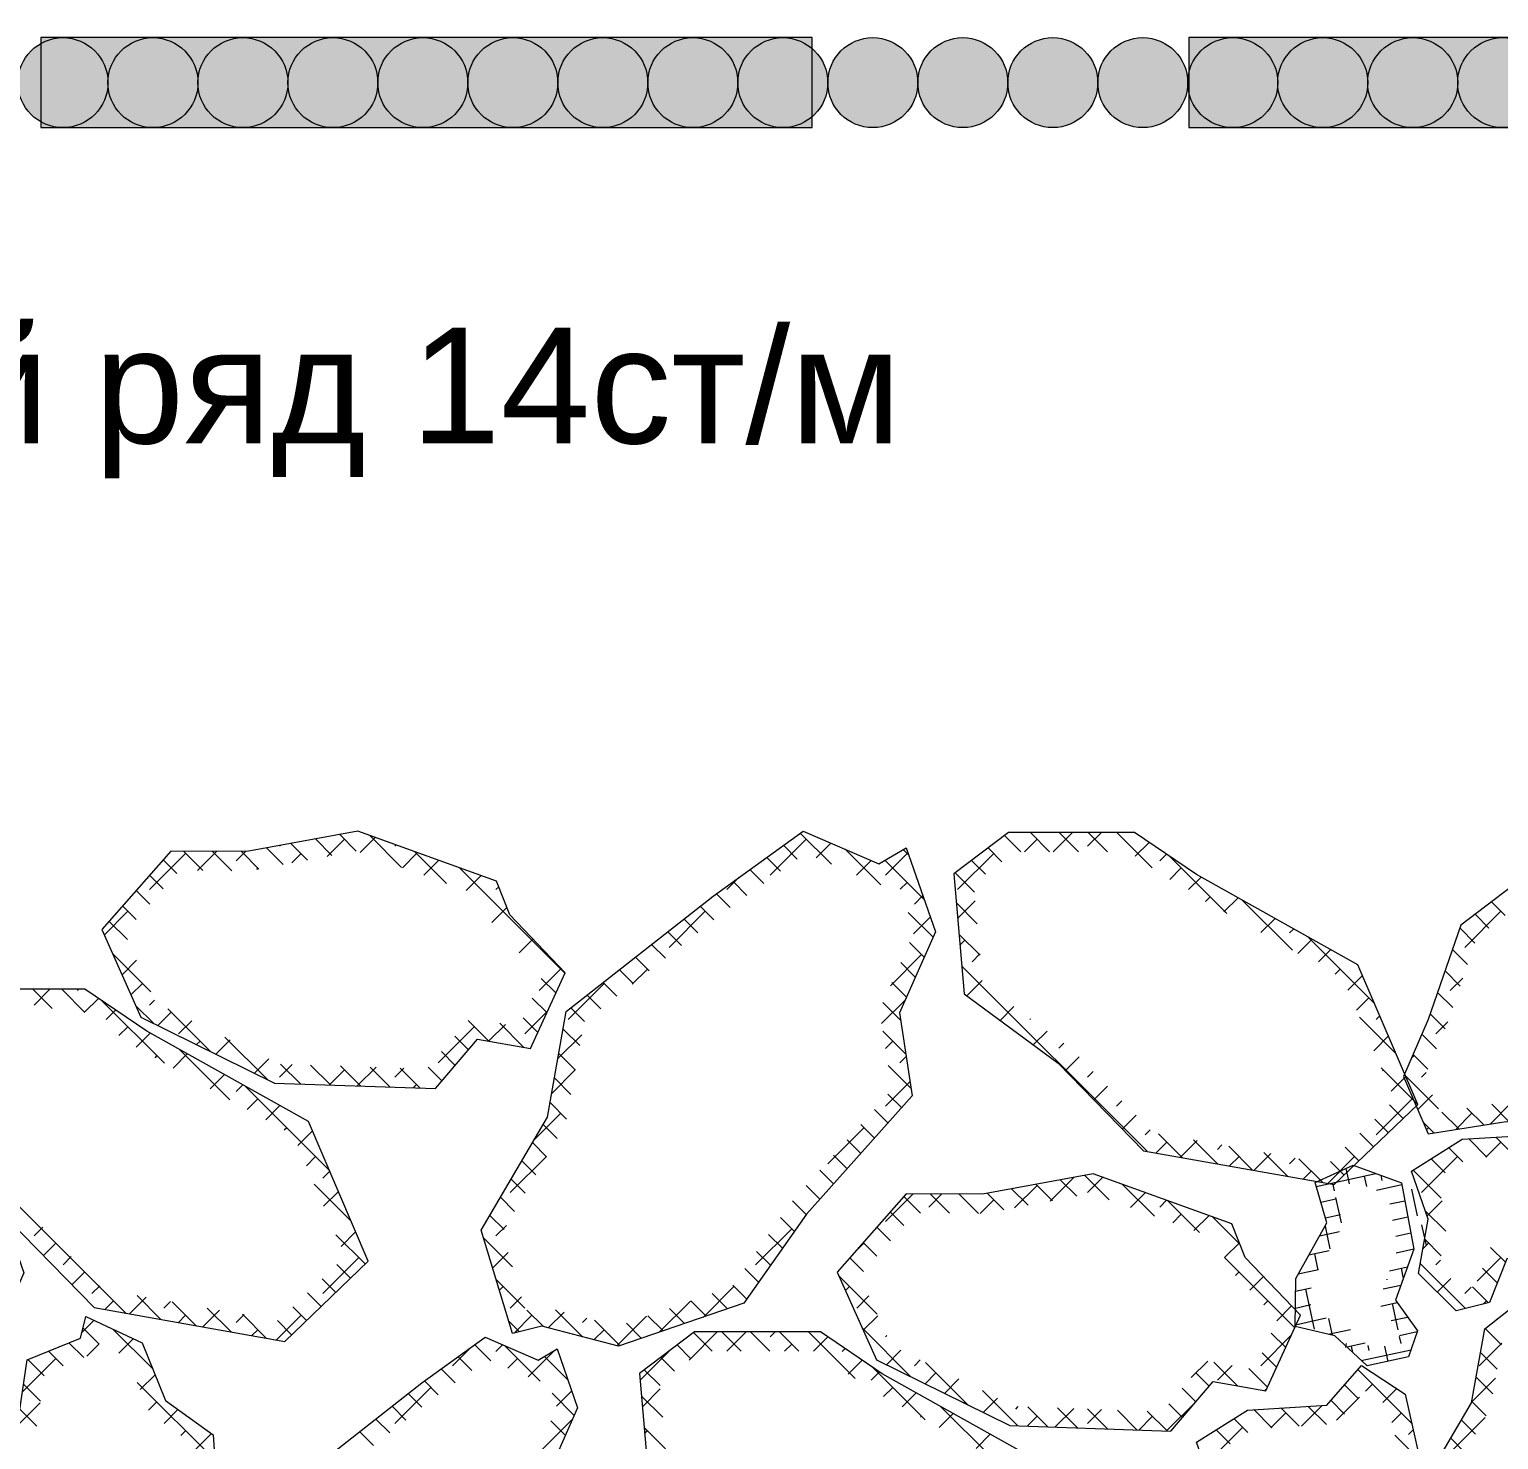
# Model space of a CAD drawing. Header units: inches. Extents: x 523 to 1492, y 69 to 539.
# Drawn here: x 1295.26 to 1318.12, y 372.93 to 394.87 of the extents above; entities that cross this region are included whole.
import ezdxf
from ezdxf import colors
from ezdxf.entities.mleader import LeaderData, LeaderLine
from ezdxf.math import Vec2, Vec3

# ---------------------------------------------------------------- set-up
doc = ezdxf.new("R2010")
doc.units = ezdxf.units.IN
doc.header["$MEASUREMENT"] = 0
doc.styles.get("Standard").update_dxf_attribs({"font": 'arial.ttf'})
doc.dimstyles.new('ISO-25', dxfattribs={"dimtxt": 2.5, "dimasz": 2.5, "dimexe": 1.25, "dimexo": 0, "dimtad": 1, "dimdec": 0, "dimtxsty": 'Standard', "dimcen": 2.5, "dimadec": 0, "dimazin": 0, "dimtfac": 1, "dimtdec": 0, "dimtmove": 0, "dimatfit": 3, "dimfxl": 0, "dimarcsym": 0})

# ---------------------------------------------------------------- blocks, each defined once
blk = doc.blocks.new('S - 140')
at = {"linetype": 'ByBlock', "lineweight": 15}
h = blk.add_hatch(color=7, dxfattribs=at)
edge = h.paths.add_edge_path()
edge.add_arc((1417, -1396.7), 70, 0, 360)
at = {"color": 7, "linetype": 'ByBlock', "lineweight": 15}
blk.add_circle((1417, -1396.7), 70, dxfattribs=at)
blk = doc.blocks.new('Полное обрушение')
at = {"color": 7, "linetype": 'ByBlock', "lineweight": 15}
for p, q in [((1973.659, -1389.971), (1973.098, -1389.41)), ((1976.027, -1389.849), (1976.383, -1389.492)), ((1983.211, -1390.671), (1984.418, -1389.464)), ((1995.708, -1390.297), (1996.489, -1389.517)), ((1973.247, -1389.934), (1973.465, -1389.717)), ((1977.435, -1390.126), (1976.891, -1389.582)), ((1976.897, -1389.801), (1977.117, -1389.582)), ((1984.366, -1389.873), (1984.107, -1389.614)), ((1986.673, -1389.904), (1986.886, -1389.69)), ((1989.986, -1390.105), (1989.463, -1389.582)), ((1991.099, -1389.967), (1991.429, -1389.638)), ((1996.481, -1389.865), (1996.261, -1389.644)), ((1973.523, -1390.108), (1973.74, -1389.89)), ((1973.833, -1390.247), (1974.116, -1389.963)), ((1974.333, -1390.195), (1974.1, -1389.962)), ((1974.256, -1390.273), (1974.539, -1389.989)), ((1974.899, -1390.312), (1974.578, -1389.992)), ((1974.679, -1390.298), (1974.962, -1390.015)), ((1976.315, -1389.933), (1976.241, -1389.859)), ((1977.063, -1390.084), (1977.282, -1389.865)), ((1981.701, -1390.351), (1981.344, -1389.994)), ((1981.383, -1390.254), (1981.647, -1389.99)), ((1983.963, -1389.919), (1983.89, -1389.846)), ((1986.924, -1390.101), (1987.138, -1389.888)), ((1989.645, -1390.075), (1989.872, -1389.847)), ((1991.147, -1389.919), (1991.107, -1389.879)), ((1995.905, -1390.187), (1995.685, -1389.967)), ((1996.361, -1390.543), (1996.91, -1389.994)), ((1997.209, -1390.144), (1997.054, -1389.989)), ((1997.064, -1390.289), (1997.375, -1389.978)), ((1997.779, -1390.264), (1997.488, -1389.974)), ((1997.529, -1390.273), (1997.84, -1389.962)), ((1997.994, -1390.257), (1998.304, -1389.946)), ((1998.459, -1390.241), (1998.769, -1389.93)), ((1999.005, -1390.144), (1998.791, -1389.93)), ((1998.923, -1390.225), (1999.234, -1389.915)), ((1999.679, -1390.368), (1999.225, -1389.915)), ((1975.034, -1390.392), (1975.247, -1390.179)), ((1975.477, -1390.441), (1975.119, -1390.083)), ((1975.454, -1390.87), (1976.293, -1390.031)), ((1976.129, -1390.195), (1975.982, -1390.048)), ((1977.224, -1390.372), (1977.448, -1390.148)), ((1983.514, -1390.368), (1983.384, -1390.238)), ((1983.843, -1390.248), (1983.628, -1390.033)), ((1987.175, -1390.299), (1987.389, -1390.085)), ((1987.78, -1390.593), (1987.218, -1390.031)), ((1989.665, -1390.503), (1990.01, -1390.158)), ((1991.057, -1390.459), (1991.386, -1390.129)), ((1994.648, -1390.909), (1995.469, -1390.087)), ((1995.413, -1390.144), (1995.397, -1390.128)), ((1996.595, -1390.427), (1996.371, -1390.203)), ((1996.91, -1390.294), (1996.872, -1390.256)), ((1998.213, -1390.249), (1997.995, -1390.031)), ((1999.26, -1390.338), (1999.473, -1390.125)), ((1975.244, -1390.631), (1975.457, -1390.419)), ((1976.06, -1390.575), (1975.843, -1390.358)), ((1977.594, -1390.734), (1977.223, -1390.363)), ((1981.442, -1390.645), (1981.705, -1390.381)), ((1987.427, -1390.497), (1987.64, -1390.283)), ((1987.68, -1390.693), (1987.894, -1390.478)), ((1989.971, -1390.538), (1989.735, -1390.303)), ((1991.348, -1390.569), (1991.071, -1390.292)), ((1994.964, -1390.593), (1994.821, -1390.45)), ((1995.329, -1390.509), (1995.109, -1390.289)), ((1995.473, -1390.982), (1996.134, -1390.32)), ((1996.086, -1390.368), (1996.07, -1390.352)), ((1999.466, -1390.58), (1999.679, -1390.367)), ((1975.68, -1390.644), (1975.571, -1390.535)), ((1977.292, -1390.753), (1977.551, -1390.494)), ((1981.943, -1391.042), (1981.423, -1390.522)), ((1983.487, -1390.79), (1983.256, -1390.559)), ((1987.94, -1390.881), (1988.155, -1390.666)), ((1988.928, -1391.24), (1989.48, -1390.688)), ((1989.544, -1391.074), (1989.913, -1390.704)), ((1991.498, -1391.168), (1991.035, -1390.705)), ((1991.099, -1390.866), (1991.344, -1390.621)), ((1994.757, -1390.835), (1994.627, -1390.705)), ((1995.637, -1390.817), (1995.469, -1390.649)), ((1995.994, -1390.724), (1995.77, -1390.5)), ((1999.673, -1390.823), (1999.885, -1390.61)), ((1999.958, -1390.987), (2000.329, -1390.616)), ((2000.246, -1390.935), (2000.015, -1390.705)), ((2000.505, -1390.889), (2000.797, -1390.597)), ((2000.789, -1390.581), (2000.749, -1390.541)), ((1977.692, -1391.281), (1977.34, -1390.929)), ((1977.361, -1391.134), (1977.619, -1390.875)), ((1981.509, -1391.026), (1981.764, -1390.771)), ((1981.828, -1391.156), (1982.058, -1390.926)), ((1982.831, -1391.5), (1983.45, -1390.881)), ((1988.399, -1391.212), (1988.116, -1390.929)), ((1988.201, -1391.069), (1988.416, -1390.854)), ((1989.127, -1391.042), (1988.977, -1390.892)), ((1989.7, -1391.166), (1989.29, -1390.756)), ((1991.354, -1391.059), (1991.568, -1390.845)), ((1993.651, -1391.456), (1994.379, -1390.729)), ((1994.489, -1391.016), (1994.273, -1390.8)), ((1994.491, -1391.514), (1995.247, -1390.759)), ((1995.393, -1391.021), (1995.301, -1390.929)), ((1999.865, -1391.003), (1999.606, -1390.745)), ((2001.17, -1391.41), (2000.689, -1390.929)), ((2000.712, -1391.131), (2000.938, -1390.905)), ((1975.348, -1391.237), (1975.37, -1391.138)), ((1975.505, -1391.011), (1976.281, -1391.18)), ((1975.606, -1391.245), (1975.623, -1391.167)), ((1975.869, -1391.232), (1975.92, -1390.997)), ((1982.147, -1391.287), (1982.377, -1391.056)), ((1982.614, -1391.264), (1982.427, -1391.077)), ((1983.149, -1391.35), (1982.924, -1391.125)), ((1988.462, -1391.257), (1988.713, -1391.007)), ((1988.892, -1391.256), (1988.79, -1391.154)), ((1991.61, -1391.253), (1991.824, -1391.039)), ((1992.235, -1391.456), (1991.798, -1391.019)), ((1991.865, -1391.446), (1992.155, -1391.156)), ((1992.304, -1391.456), (1992.604, -1391.156)), ((1992.684, -1391.456), (1992.384, -1391.156)), ((1992.753, -1391.456), (1993.053, -1391.156)), ((1993.202, -1391.456), (1993.502, -1391.156)), ((1993.392, -1391.266), (1993.282, -1391.156)), ((1993.954, -1391.379), (1993.731, -1391.156)), ((1994.222, -1391.198), (1994.178, -1391.154)), ((1995.092, -1391.17), (1994.868, -1390.946)), ((1975.272, -1391.275), (1975.261, -1391.216)), ((1975.279, -1391.222), (1975.565, -1391.284)), ((1976.096, -1391.384), (1976.12, -1391.275)), ((1976.102, -1391.401), (1976.376, -1391.461)), ((1977.433, -1391.51), (1977.687, -1391.256)), ((1982.367, -1391.515), (1982.615, -1391.268)), ((1984.846, -1391.731), (1985.216, -1391.36)), ((1985.086, -1391.491), (1984.994, -1391.399)), ((1985.759, -1391.715), (1985.376, -1391.332)), ((1989.716, -1391.799), (1990.136, -1391.38)), ((1990.474, -1391.491), (1990.316, -1391.333)), ((1990.324, -1391.641), (1990.723, -1391.241)), ((1991.131, -1391.699), (1990.672, -1391.24)), ((1990.821, -1391.592), (1991.057, -1391.356)), ((1993.133, -1391.456), (1993.056, -1391.378)), ((1994.872, -1391.399), (1994.852, -1391.378)), ((2000.853, -1391.439), (2001.079, -1391.213)), ((1974.48, -1391.568), (1974.961, -1391.673)), ((1974.636, -1392.122), (1974.771, -1391.501)), ((1974.99, -1391.419), (1975.339, -1391.495)), ((1974.995, -1391.665), (1975.052, -1391.405)), ((1975.985, -1391.896), (1976.073, -1391.489)), ((1977.616, -1391.655), (1977.565, -1391.603)), ((1982.539, -1391.638), (1982.351, -1391.45)), ((1983.754, -1391.925), (1984.124, -1391.554)), ((1983.963, -1391.715), (1983.851, -1391.603)), ((1984.491, -1391.794), (1984.232, -1391.535)), ((1984.3, -1391.828), (1984.67, -1391.457)), ((1984.872, -1391.726), (1984.749, -1391.603)), ((1985.392, -1391.633), (1985.612, -1391.413)), ((1988.988, -1391.63), (1989.159, -1391.459)), ((1989.351, -1391.715), (1989.074, -1391.438)), ((1989.271, -1391.795), (1989.528, -1391.539)), ((1989.85, -1391.765), (1989.604, -1391.519)), ((1990.206, -1391.671), (1990.137, -1391.603)), ((1991.155, -1391.707), (1991.391, -1391.471)), ((1991.817, -1391.936), (1991.332, -1391.451)), ((1991.489, -1391.823), (1991.725, -1391.587)), ((1994.733, -1391.709), (1994.506, -1391.482)), ((2000.126, -1392.615), (2001.22, -1391.52)), ((1974.482, -1391.828), (1974.722, -1391.881)), ((1975.809, -1391.857), (1976.065, -1391.913)), ((1975.97, -1391.633), (1976.226, -1391.688)), ((1976.423, -1392.52), (1977.125, -1391.819)), ((1981.213, -1393.567), (1983.032, -1391.748)), ((1982.841, -1391.94), (1982.707, -1391.806)), ((1983.347, -1391.997), (1983.088, -1391.738)), ((1983.207, -1392.022), (1983.578, -1391.651)), ((1983.728, -1391.929), (1983.626, -1391.827)), ((1985.629, -1391.845), (1985.842, -1391.633)), ((1985.859, -1392.065), (1986.071, -1391.852)), ((1988.794, -1392.273), (1989.242, -1391.824)), ((1989.189, -1392.002), (1989.014, -1391.827)), ((1991.823, -1391.938), (1992.059, -1391.702)), ((1992.494, -1392.164), (1992.018, -1391.688)), ((1992.157, -1392.053), (1992.392, -1391.817)), ((1994.127, -1392.328), (1994.722, -1391.732)), ((1994.594, -1392.019), (1994.403, -1391.827)), ((2001.17, -1391.86), (2000.941, -1391.63)), ((1976.9, -1392.286), (1976.688, -1392.074)), ((1977.214, -1392.15), (1977.116, -1392.052)), ((1977.236, -1392.156), (1977.484, -1391.908)), ((1977.452, -1391.94), (1977.4, -1391.887)), ((1982.627, -1392.175), (1982.504, -1392.052)), ((1986.088, -1392.284), (1986.3, -1392.072)), ((1986.657, -1392.613), (1986.096, -1392.052)), ((1992.477, -1392.182), (1992.692, -1391.967)), ((2000.801, -1391.94), (2000.738, -1391.877)), ((1974.484, -1392.089), (1974.725, -1392.141)), ((1975.846, -1392.125), (1976.122, -1392.186)), ((1975.901, -1392.279), (1975.904, -1392.268)), ((1976.125, -1392.446), (1976.159, -1392.288)), ((1977.677, -1392.613), (1977.309, -1392.246)), ((1977.391, -1392.45), (1977.622, -1392.219)), ((1982.392, -1392.389), (1982.193, -1392.19)), ((1986.317, -1392.504), (1986.529, -1392.292)), ((1988.902, -1392.164), (1988.844, -1392.106)), ((1992.662, -1392.445), (1992.877, -1392.23)), ((1994.29, -1392.164), (1994.228, -1392.102)), ((2000.731, -1392.319), (2000.519, -1392.106)), ((1974.525, -1392.358), (1974.838, -1392.426)), ((1974.776, -1392.672), (1974.832, -1392.415)), ((1975.947, -1392.407), (1976.223, -1392.468)), ((1976.737, -1392.572), (1976.667, -1392.501)), ((1977.518, -1392.772), (1977.749, -1392.541)), ((1982.183, -1392.629), (1982.055, -1392.501)), ((1986.301, -1392.969), (1986.759, -1392.512)), ((1988.6, -1392.916), (1989.048, -1392.467)), ((1988.981, -1392.692), (1988.74, -1392.451)), ((1993.392, -1393.062), (1992.831, -1392.501)), ((1992.847, -1392.709), (1993.063, -1392.494)), ((1994.295, -1392.609), (1994.507, -1392.396)), ((2000.352, -1392.389), (2000.299, -1392.336)), ((1974.691, -1392.654), (1975.004, -1392.722)), ((1974.942, -1393.103), (1975.019, -1392.749)), ((1976.048, -1392.689), (1976.322, -1392.749)), ((1976.554, -1392.838), (1976.464, -1392.748)), ((1976.492, -1392.9), (1976.75, -1392.642)), ((1981.943, -1392.838), (1981.749, -1392.644)), ((1993.033, -1392.973), (1993.248, -1392.757)), ((1994.515, -1392.838), (1994.359, -1392.682)), ((1994.505, -1392.848), (1994.718, -1392.635)), ((2000.358, -1392.844), (2000.127, -1392.612)), ((1974.856, -1392.95), (1975.169, -1393.018)), ((1976.041, -1392.948), (1976.276, -1392.999)), ((1976.444, -1393.123), (1976.513, -1392.802)), ((1981.74, -1393.084), (1981.606, -1392.95)), ((1986.608, -1393.014), (1986.38, -1392.785)), ((1988.954, -1393.114), (1988.79, -1392.95)), ((1994.715, -1393.086), (1994.928, -1392.874)), ((1999.941, -1393.249), (2000.366, -1392.824)), ((1974.947, -1393.229), (1975.182, -1393.281)), ((1975.105, -1393.548), (1975.191, -1393.153)), ((1975.994, -1393.197), (1976.229, -1393.249)), ((1976.504, -1393.337), (1976.819, -1393.022)), ((1985.963, -1393.756), (1986.535, -1393.184)), ((1988.696, -1393.268), (1988.916, -1393.049)), ((1993.218, -1393.236), (1993.434, -1393.021)), ((1995.282, -1393.605), (1994.852, -1393.174)), ((1994.926, -1393.325), (1995.138, -1393.112)), ((1999.238, -1393.502), (1999.737, -1393.004)), ((1999.454, -1393.287), (1999.321, -1393.154)), ((1999.885, -1393.269), (1999.651, -1393.035)), ((1975.948, -1393.447), (1976.182, -1393.498)), ((1976.286, -1393.68), (1976.377, -1393.26)), ((1976.766, -1393.498), (1976.53, -1393.262)), ((1986.339, -1393.642), (1986.11, -1393.413)), ((1988.862, -1393.551), (1989.081, -1393.332)), ((1993.406, -1393.497), (1993.619, -1393.285)), ((1995.136, -1393.563), (1995.395, -1393.305)), ((1995.729, -1393.603), (1995.525, -1393.399)), ((1995.545, -1393.604), (1995.847, -1393.302)), ((1995.996, -1393.601), (1996.298, -1393.299)), ((1996.535, -1393.511), (1996.323, -1393.299)), ((1996.434, -1393.613), (1996.691, -1393.356)), ((1996.812, -1393.683), (1997.07, -1393.426)), ((1997.209, -1393.736), (1996.86, -1393.387)), ((1998.536, -1393.756), (1999.035, -1393.257)), ((1998.895, -1393.626), (1998.661, -1393.392)), ((1999.225, -1393.507), (1999.117, -1393.399)), ((1974.877, -1393.474), (1975.112, -1393.525)), ((1975.056, -1393.773), (1975.082, -1393.652)), ((1975.741, -1393.662), (1976.136, -1393.748)), ((1976.315, -1393.975), (1976.751, -1393.539)), ((1977.003, -1394.185), (1976.442, -1393.623)), ((1989.576, -1394.185), (1989.014, -1393.623)), ((1989.028, -1393.835), (1989.247, -1393.615)), ((1993.618, -1393.734), (1993.831, -1393.522)), ((1997.191, -1393.753), (1997.449, -1393.496)), ((1997.785, -1393.863), (1997.411, -1393.489)), ((1997.57, -1393.823), (1997.828, -1393.566)), ((1997.949, -1393.893), (1998.333, -1393.51)), ((1998.235, -1393.864), (1997.995, -1393.623)), ((1998.331, -1393.511), (1998.331, -1393.511)), ((1974.806, -1393.719), (1975.734, -1393.921)), ((1975.267, -1393.999), (1975.319, -1393.759)), ((1975.552, -1393.881), (1975.588, -1393.719)), ((1975.81, -1393.893), (1975.828, -1393.811)), ((1986.204, -1393.956), (1986.096, -1393.848)), ((1989.193, -1394.118), (1989.413, -1393.899)), ((1993.83, -1393.971), (1994.043, -1393.759)), ((2000.737, -1394.249), (2001.108, -1393.878)), ((2001.283, -1394.152), (2001.654, -1393.781)), ((2001.475, -1393.96), (2001.35, -1393.835)), ((2002.148, -1394.185), (2001.731, -1393.767)), ((2001.775, -1394.109), (2001.987, -1393.897)), ((1976.591, -1394.148), (1976.809, -1393.931)), ((1976.867, -1394.322), (1977.084, -1394.104)), ((1984.89, -1395.278), (1986.197, -1393.971)), ((1985.984, -1394.185), (1985.841, -1394.042)), ((1994.515, -1394.634), (1993.954, -1394.073)), ((1994.042, -1394.208), (1994.255, -1393.996)), ((1999.645, -1394.443), (2000.015, -1394.073)), ((2000.191, -1394.346), (2000.561, -1393.975)), ((2000.352, -1394.185), (2000.206, -1394.039)), ((2000.846, -1394.23), (2000.587, -1393.971)), ((2001.227, -1394.162), (2001.138, -1394.073)), ((2002.004, -1394.329), (2002.216, -1394.117)), ((1977.177, -1394.46), (1977.46, -1394.177)), ((1977.677, -1394.409), (1977.444, -1394.176)), ((1977.6, -1394.486), (1977.883, -1394.203)), ((1985.934, -1394.584), (1985.706, -1394.356)), ((1989.359, -1394.401), (1989.578, -1394.182)), ((1994.254, -1394.445), (1994.467, -1394.233)), ((1996.035, -1397.154), (1998.923, -1394.267)), ((1999.23, -1394.409), (1999.062, -1394.242)), ((1999.099, -1394.54), (1999.469, -1394.17)), ((1999.702, -1394.433), (1999.443, -1394.174)), ((2000.083, -1394.365), (2000.015, -1394.297)), ((2002.233, -1394.549), (2002.445, -1394.337)), ((1976.473, -1394.715), (1976.634, -1394.555)), ((1976.554, -1394.634), (1976.522, -1394.602)), ((1985.535, -1394.634), (1985.496, -1394.595)), ((1989.8, -1394.858), (1989.381, -1394.439)), ((1989.525, -1394.685), (1989.744, -1394.465)), ((1994.466, -1394.682), (1994.679, -1394.47)), ((1998.971, -1394.6), (1998.893, -1394.522)), ((2002.462, -1394.769), (2002.675, -1394.556)), ((2003.046, -1395.083), (2002.485, -1394.522)), ((1976.759, -1394.878), (1977.022, -1394.615)), ((1977.228, -1394.858), (1976.978, -1394.608)), ((1977.148, -1394.938), (1977.411, -1394.676)), ((1977.84, -1395.021), (1977.51, -1394.691)), ((1977.536, -1394.999), (1977.813, -1394.722)), ((1985.429, -1394.977), (1985.208, -1394.756)), ((1989.632, -1395.027), (1989.89, -1394.768)), ((1994.678, -1394.919), (1994.891, -1394.707)), ((1998.749, -1394.827), (1998.537, -1394.615)), ((2002.692, -1394.988), (2002.904, -1394.776)), ((1976.175, -1395.462), (1976.707, -1394.93)), ((1976.615, -1395.143), (1976.387, -1394.915)), ((1985.086, -1395.083), (1984.92, -1394.918)), ((1995.233, -1395.352), (1994.852, -1394.971)), ((1994.89, -1395.156), (1995.103, -1394.944)), ((1998.528, -1395.054), (1998.444, -1394.971)), ((2002.563, -1395.566), (2003.133, -1394.996)), ((1983.871, -1395.848), (1984.651, -1395.068)), ((1984.565, -1395.46), (1984.344, -1395.24)), ((1984.853, -1395.299), (1984.749, -1395.195)), ((1986.371, -1395.594), (1986.682, -1395.283)), ((1986.925, -1395.575), (1986.634, -1395.284)), ((1986.836, -1395.578), (1987.146, -1395.267)), ((1987.301, -1395.562), (1987.611, -1395.251)), ((1987.555, -1395.307), (1987.503, -1395.255)), ((1990.025, -1395.532), (1989.656, -1395.163)), ((1989.7, -1395.408), (1989.958, -1395.149)), ((1994.891, -1395.604), (1995.25, -1395.246)), ((1998.306, -1395.281), (1998.093, -1395.069)), ((2002.947, -1395.432), (2002.718, -1395.204)), ((1976.516, -1395.494), (1976.442, -1395.42)), ((1984.574, -1396.043), (1985.236, -1395.382)), ((1985.259, -1395.705), (1985.035, -1395.481)), ((1985.622, -1395.619), (1985.422, -1395.42)), ((1985.441, -1395.625), (1985.752, -1395.315)), ((1985.906, -1395.609), (1986.217, -1395.299)), ((1986.433, -1395.532), (1986.2, -1395.299)), ((1987.359, -1395.56), (1987.218, -1395.42)), ((1987.737, -1395.574), (1987.95, -1395.361)), ((1998.084, -1395.509), (1997.995, -1395.42)), ((1976.33, -1395.756), (1976.283, -1395.71)), ((1976.312, -1395.775), (1976.54, -1395.547)), ((1982.665, -1396.605), (1983.632, -1395.638)), ((1983.514, -1395.756), (1983.481, -1395.723)), ((1983.989, -1395.782), (1983.769, -1395.562)), ((1988.453, -1396.205), (1987.892, -1395.644)), ((1987.944, -1395.817), (1988.156, -1395.604)), ((1990.125, -1396.081), (1989.754, -1395.71)), ((1989.768, -1395.789), (1990.027, -1395.53)), ((1995.174, -1395.742), (1995.076, -1395.644)), ((1997.862, -1395.736), (1997.65, -1395.524)), ((2002.597, -1395.532), (2002.583, -1395.518)), ((1976.448, -1396.087), (1976.676, -1395.859)), ((1983.413, -1396.104), (1983.193, -1395.885)), ((1983.687, -1396.482), (1984.348, -1395.82)), ((1984.188, -1395.981), (1984.133, -1395.926)), ((1984.658, -1396.002), (1984.434, -1395.778)), ((1988.15, -1396.06), (1988.363, -1395.847)), ((1988.85, -1396.258), (1989.221, -1395.886)), ((1989.836, -1396.169), (1990.095, -1395.911)), ((1994.81, -1396.134), (1995.169, -1395.776)), ((1994.964, -1395.981), (1994.851, -1395.868)), ((1997.366, -1396.138), (1997.151, -1395.923)), ((1997.624, -1395.947), (1997.546, -1395.869)), ((2002.225, -1396.353), (2002.797, -1395.781)), ((2002.677, -1396.061), (2002.449, -1395.832)), ((1976.579, -1396.405), (1976.812, -1396.172)), ((1976.853, -1396.279), (1976.667, -1396.093)), ((1983.065, -1396.205), (1982.926, -1396.066)), ((1984.057, -1396.299), (1983.851, -1396.093)), ((1988.356, -1396.303), (1988.674, -1395.984)), ((1988.939, -1396.242), (1988.68, -1395.983)), ((1989.214, -1396.343), (1989.44, -1396.116)), ((1989.591, -1396.445), (1989.239, -1396.093)), ((1982.035, -1396.787), (1982.397, -1396.425)), ((1982.607, -1396.645), (1982.391, -1396.429)), ((1982.874, -1396.463), (1982.728, -1396.318)), ((1983.189, -1396.53), (1983.461, -1396.259)), ((1983.739, -1396.43), (1983.532, -1396.223)), ((1989.355, -1396.651), (1989.581, -1396.424)), ((1990.474, -1396.879), (1989.913, -1396.318)), ((1989.957, -1396.498), (1990.17, -1396.284)), ((1995.16, -1396.626), (1994.791, -1396.257)), ((1994.812, -1396.582), (1995.087, -1396.306)), ((1996.849, -1396.519), (1996.634, -1396.304)), ((1997.107, -1396.328), (1997.097, -1396.318)), ((2002.542, -1396.375), (2002.485, -1396.318)), ((1976.694, -1396.74), (1976.93, -1396.503)), ((1981.586, -1396.787), (1981.886, -1396.487)), ((1981.851, -1396.787), (1981.606, -1396.542)), ((1983.478, -1396.619), (1983.402, -1396.542)), ((1990.208, -1396.696), (1990.422, -1396.482)), ((2001.421, -1397.605), (2002.459, -1396.568)), ((2002.373, -1396.654), (2002.179, -1396.461)), ((1976.809, -1397.074), (1977.045, -1396.838)), ((1977.088, -1396.963), (1976.891, -1396.767)), ((1982.299, -1396.787), (1982.279, -1396.767)), ((1982.825, -1397.344), (1983.42, -1396.748)), ((1983.29, -1396.879), (1983.112, -1396.702)), ((1989.806, -1397.109), (1989.463, -1396.767)), ((1989.496, -1396.958), (1989.723, -1396.732)), ((1990.459, -1396.893), (1990.673, -1396.68)), ((1990.711, -1397.091), (1990.924, -1396.877)), ((1991.147, -1397.103), (1990.91, -1396.866)), ((1995.413, -1397.328), (1994.928, -1396.843)), ((1994.95, -1396.893), (1995.177, -1396.665)), ((1996.356, -1396.924), (1996.118, -1396.686)), ((2002.272, -1397.003), (2002.044, -1396.775)), ((1983.2, -1397.239), (1982.973, -1397.012)), ((1988.226, -1398.678), (1989.864, -1397.04)), ((1990.962, -1397.289), (1991.176, -1397.075)), ((1995.088, -1397.204), (1995.315, -1396.977)), ((2001.924, -1397.103), (2001.845, -1397.025)), ((1976.923, -1397.408), (1977.159, -1397.172)), ((1982.841, -1397.328), (1982.834, -1397.322)), ((1991.213, -1397.486), (1991.427, -1397.273)), ((1995.226, -1397.515), (1995.453, -1397.288)), ((1995.993, -1397.646), (1996.323, -1397.316)), ((1996.321, -1397.338), (1996.199, -1397.216)), ((2001.778, -1397.406), (2001.587, -1397.216)), ((1977.038, -1397.742), (1977.274, -1397.506)), ((1977.677, -1398.001), (1977.116, -1397.44)), ((1982.77, -1397.847), (1983.056, -1397.562)), ((1989.366, -1397.567), (1989.154, -1397.355)), ((1991.465, -1397.684), (1991.678, -1397.47)), ((1992.045, -1398.001), (1991.484, -1397.44)), ((1996.086, -1397.552), (1996.008, -1397.474)), ((2000.402, -1398.176), (2001.183, -1397.395)), ((2001.475, -1397.552), (2001.269, -1397.347)), ((1977.275, -1397.954), (1977.489, -1397.74)), ((1983.065, -1398.001), (1982.695, -1397.632)), ((1991.716, -1397.882), (1991.93, -1397.668)), ((1995.204, -1397.985), (1995.591, -1397.599)), ((1995.547, -1397.911), (1995.285, -1397.649)), ((2000.914, -1397.89), (2000.693, -1397.669)), ((2001.202, -1397.728), (2001.138, -1397.665)), ((1977.53, -1398.148), (1977.744, -1397.934)), ((1982.981, -1398.086), (1983.193, -1397.873)), ((1988.96, -1398.059), (1988.729, -1397.828)), ((1991.967, -1398.079), (1992.181, -1397.866)), ((1995.951, -1398.137), (1996.28, -1397.808)), ((1996.249, -1398.164), (1995.972, -1397.887)), ((1999.271, -1398.858), (2000.163, -1397.966)), ((2000.338, -1398.212), (2000.117, -1397.991)), ((1983.191, -1398.324), (1983.404, -1398.112)), ((1992.221, -1398.275), (1992.436, -1398.06)), ((1992.482, -1398.463), (1992.696, -1398.248)), ((1994.843, -1398.796), (1995.452, -1398.186)), ((1995.432, -1398.245), (1995.301, -1398.114)), ((1999.903, -1398.226), (1999.83, -1398.152)), ((1983.401, -1398.563), (1983.614, -1398.351)), ((1983.963, -1398.899), (1983.402, -1398.338)), ((1987.524, -1398.931), (1988.023, -1398.432)), ((1988.004, -1398.45), (1987.996, -1398.442)), ((1988.56, -1398.557), (1988.326, -1398.323)), ((1988.834, -1398.382), (1988.79, -1398.338)), ((1992.573, -1398.53), (1992.382, -1398.338)), ((1992.742, -1398.651), (1992.957, -1398.436)), ((1994.224, -1398.966), (1994.779, -1398.411)), ((1995.188, -1398.45), (1995.081, -1398.343)), ((1995.937, -1398.6), (1996.238, -1398.299)), ((1996.535, -1398.899), (1995.974, -1398.338)), ((1999.762, -1398.534), (1999.566, -1398.338)), ((1983.612, -1398.802), (1983.824, -1398.589)), ((1983.927, -1398.935), (1984.229, -1398.634)), ((1984.445, -1398.932), (1984.147, -1398.634)), ((1984.379, -1398.933), (1984.68, -1398.631)), ((1984.83, -1398.93), (1985.101, -1398.659)), ((1985.086, -1398.675), (1985.063, -1398.652)), ((1986.822, -1399.184), (1987.32, -1398.685)), ((1987.555, -1398.899), (1987.336, -1398.68)), ((1987.9, -1398.795), (1987.667, -1398.563)), ((1993.003, -1398.84), (1993.218, -1398.625)), ((1993.617, -1399.124), (1993.056, -1398.563)), ((1994.63, -1398.79), (1994.402, -1398.562)), ((1995.201, -1398.912), (1994.852, -1398.563)), ((1996.192, -1398.794), (1996.406, -1398.58)), ((1998.453, -1399.227), (1999.002, -1398.678)), ((1999.454, -1398.675), (1999.273, -1398.494)), ((1984.892, -1398.93), (1984.749, -1398.787)), ((1985.223, -1398.987), (1985.48, -1398.729)), ((1985.602, -1399.057), (1985.859, -1398.799)), ((1985.759, -1398.899), (1985.614, -1398.754)), ((1985.981, -1399.127), (1986.238, -1398.869)), ((1986.433, -1399.124), (1986.165, -1398.856)), ((1986.36, -1399.197), (1986.618, -1398.939)), ((1986.91, -1399.152), (1986.676, -1398.918)), ((1993.264, -1399.028), (1993.479, -1398.813)), ((1993.525, -1399.216), (1994.009, -1398.732)), ((1994.003, -1399.061), (1993.775, -1398.833)), ((1995.126, -1398.962), (1995.215, -1398.873)), ((1996.447, -1398.987), (1996.662, -1398.773)), ((1996.703, -1399.181), (1996.956, -1398.927)), ((1997.209, -1399.124), (1997.012, -1398.927)), ((1997.105, -1399.227), (1997.405, -1398.927)), ((1997.761, -1399.227), (1997.461, -1398.927)), ((1997.555, -1399.227), (1997.855, -1398.927)), ((1998.004, -1399.227), (1998.304, -1398.927)), ((1998.954, -1399.073), (1998.738, -1398.857)), ((1999.222, -1398.891), (1999.117, -1398.787)), ((1985.437, -1399.026), (1985.422, -1399.012)), ((1987.24, -1399.033), (1987.218, -1399.012)), ((1998.21, -1399.227), (1997.995, -1399.012))]:
    blk.add_line(p, q, dxfattribs=at)
for points in [[(1983.199, -1384.933), (1982.157, -1385.476), (1981.78, -1386.851), (1981.1, -1387.803), (1981.319, -1389.824), (1981.498, -1391.022), (1982.329, -1391.361), (1982.412, -1391.698), (1983.289, -1391.284), (1983.647, -1390.389), (1984.391, -1389.855), (1984.507, -1388.13), (1984.724, -1386.968), (1984.106, -1385.662), (1983.367, -1385.217), (1983.199, -1384.933)], [(1985.456, -1385.901), (1985.116, -1387.026), (1985.836, -1388.257), (1986.042, -1389.408), (1987.64, -1390.664), (1988.622, -1391.373), (1989.445, -1391.016), (1989.745, -1391.192), (1990.062, -1390.275), (1989.671, -1389.394), (1989.81, -1388.488), (1988.657, -1387.199), (1987.977, -1386.232), (1986.612, -1385.761), (1985.777, -1385.98), (1985.456, -1385.901)], [(1991.026, -1390.811), (1991.187, -1388.947), (1992.652, -1387.867), (1993.982, -1386.505), (1996.947, -1385.978), (1998.248, -1387.225), (1997.315, -1389.398), (1994.802, -1390.804), (1993.84, -1391.456), (1991.879, -1391.456), (1991.026, -1390.811)], [(1973.636, -1387.569), (1973.051, -1388.153), (1973.204, -1388.996), (1972.943, -1389.743), (1973.733, -1390.24), (1974.968, -1390.316), (1975.509, -1390.933), (1976.191, -1390.489), (1976.408, -1389.516), (1975.455, -1388.618), (1974.426, -1388.38), (1974.156, -1387.698), (1973.636, -1387.569)], [(1976.841, -1387.999), (1976.502, -1389.124), (1977.221, -1390.355), (1977.427, -1391.506), (1979.025, -1392.763), (1980.007, -1393.471), (1980.83, -1393.114), (1981.13, -1393.29), (1981.447, -1392.374), (1981.057, -1391.493), (1981.195, -1390.587), (1980.042, -1389.298), (1979.362, -1388.331), (1977.997, -1387.86), (1977.162, -1388.078), (1976.841, -1387.999)], [(1994.1, -1392.388), (1994.711, -1391.023), (1996.787, -1389.998), (1999.293, -1389.913), (1999.948, -1390.684), (2000.769, -1390.537), (2001.309, -1391.715), (2000.449, -1392.613), (2000.242, -1393.14), (1998.084, -1393.918), (1996.358, -1393.599), (1995.174, -1393.606), (1994.1, -1392.388)], [(1976.242, -1391.067), (1975.596, -1390.926), (1975.095, -1391.394), (1974.479, -1391.541), (1974.486, -1392.288), (1974.969, -1393.152), (1974.788, -1393.783), (1975.382, -1394.05), (1976.131, -1393.775), (1976.323, -1392.745), (1976.038, -1391.95), (1976.38, -1391.473), (1976.242, -1391.067)], [(1979.583, -1396.141), (1979.744, -1394.278), (1981.209, -1393.198), (1982.539, -1391.836), (1985.504, -1391.309), (1986.805, -1392.556), (1985.872, -1394.729), (1983.359, -1396.135), (1982.397, -1396.787), (1980.435, -1396.787), (1979.583, -1396.141)], [(1989.048, -1391.431), (1988.562, -1393.039), (1989.591, -1394.797), (1989.885, -1396.441), (1992.168, -1398.237), (1993.571, -1399.249), (1994.746, -1398.739), (1995.174, -1398.991), (1995.627, -1397.681), (1995.07, -1396.422), (1995.268, -1395.128), (1993.62, -1393.287), (1992.649, -1391.906), (1990.699, -1391.232), (1989.506, -1391.544), (1989.048, -1391.431)], [(1976.98, -1391.782), (1976.395, -1392.367), (1976.548, -1393.21), (1976.287, -1393.957), (1977.077, -1394.454), (1978.312, -1394.53), (1978.853, -1395.147), (1979.535, -1394.703), (1979.752, -1393.73), (1978.799, -1392.832), (1977.77, -1392.594), (1977.5, -1391.912), (1976.98, -1391.782)], [(1995.912, -1398.582), (1996.073, -1396.718), (1997.538, -1395.638), (1998.868, -1394.276), (2001.833, -1393.749), (2003.134, -1394.997), (2002.201, -1397.169), (1999.688, -1398.575), (1998.726, -1399.227), (1996.764, -1399.227), (1995.912, -1398.582)], [(1976.548, -1394.541), (1977.759, -1394.73), (1978.072, -1394.686), (1978.854, -1395.541), (1979.198, -1395.643), (1979.793, -1396.936), (1980.296, -1397.671), (1980.257, -1398.921), (1979.41, -1399.411), (1978.243, -1398.69), (1977.053, -1397.785), (1976.548, -1396.317), (1976.162, -1395.433), (1976.548, -1394.541)], [(1982.657, -1397.718), (1983.268, -1396.354), (1985.344, -1395.328), (1987.85, -1395.243), (1988.505, -1396.014), (1989.326, -1395.868), (1989.866, -1397.045), (1989.006, -1397.944), (1988.799, -1398.471), (1986.641, -1399.249), (1984.915, -1398.93), (1983.731, -1398.937), (1982.657, -1397.718)]]:
    blk.add_lwpolyline(points, dxfattribs=at)
blk = doc.blocks.new('*D268')
at = {"color": 0, "linetype": 'ByBlock', "lineweight": -2}
for p, q in [((1261.318, 378.268), (1261.318, 429.497)), ((1298.911, 419.301), (1298.911, 429.497)), ((1263.118, 428.247), (1297.111, 428.247))]:
    blk.add_line(p, q, dxfattribs=at)
at = {"color": 0, "linetype": 'ByBlock'}
for points in [[(1263.118, 428.547), (1263.118, 427.947), (1261.318, 428.247)], [(1297.111, 428.547), (1297.111, 427.947), (1298.911, 428.247)]]:
    blk.add_solid(points, dxfattribs=at)
at = {"layer": 'Defpoints', "color": 0, "linetype": 'ByBlock'}
for p in [(1298.911, 428.247), (1298.911, 419.301), (1261.318, 378.268)]:
    blk.add_point(p, dxfattribs=at)
at = {"color": 0, "linetype": 'ByBlock', "lineweight": 15, "insert": (1280.114, 429.809), "char_height": 1.8, "attachment_point": 5}
blk.add_mtext('не более 6м', dxfattribs=at)

msp = doc.modelspace()

# ---------------------------------------------------------------- hatches: boundary and pattern name
at = {"linetype": 'ByBlock', "lineweight": 15}
for points in [[(1295.443, 394.744), (1295.443, 393.344), (1307.443, 393.344), (1307.443, 394.744)], [(1313.306, 394.744), (1313.306, 393.344), (1325.306, 393.344), (1325.306, 394.744)]]:
    msp.add_hatch(color=254, dxfattribs=at).paths.add_polyline_path(points)

# ---------------------------------------------------------------- linework, layer by layer
at = {"color": 7, "linetype": 'ByBlock', "lineweight": 15}
for points in [[(1295.443, 394.744), (1295.443, 393.344), (1307.443, 393.344), (1307.443, 394.744), (1295.443, 394.744)], [(1313.306, 394.744), (1313.306, 393.344), (1325.306, 393.344), (1325.306, 394.744), (1313.306, 394.744)]]:
    msp.add_lwpolyline(points, dxfattribs=at)

# ---------------------------------------------------------------- block references
at = {"color": 7, "linetype": 'ByBlock', "lineweight": 15, "xscale": 0.009999999999990905, "yscale": 0.009999999999990905, "zscale": 0.009999999999990905}
for p in [(1281.617, 408.011), (1283.017, 408.011), (1284.417, 408.011), (1285.817, 408.011), (1287.217, 408.011), (1288.617, 408.011), (1290.017, 408.011), (1291.417, 408.011), (1292.817, 408.011), (1294.217, 408.011), (1295.617, 408.011), (1297.017, 408.011), (1298.417, 408.011), (1299.817, 408.011), (1301.217, 408.011), (1302.617, 408.011), (1304.017, 408.011)]:
    msp.add_blockref('S - 140', p, dxfattribs=at)
at = {"color": 7, "linetype": 'ByBlock', "lineweight": 15, "xscale": -1, "rotation": 180}
for p in [(-686.267, -1016.851), (-659.519, -1016.851)]:
    msp.add_blockref('Полное обрушение', p, dxfattribs=at)

# ---------------------------------------------------------------- dimensions: what is measured, and where the dimension line sits
at = {"color": 7, "linetype": 'ByBlock', "lineweight": 15}
dim = msp.add_linear_dim(base=(1298.911, 428.247), p1=(1261.318, 378.268), p2=(1298.911, 419.301), text='не более 6м', dimstyle='ISO-25', override={"dimtxt": 1.8, "dimasz": 1.8, "dimlfac": 100, "dimrnd": 0.05, "dimfxl": 1.25}, dxfattribs=at)
dim.commit()
dim.dimension.update_dxf_attribs({"geometry": '*D268', "text_midpoint": (1280.114, 429.809)})

# ---------------------------------------------------------------- leaders
ml = msp.add_multileader_mtext('Standard', dxfattribs=at)
ml.set_content('органный ряд 14ст/м', color=7)
ml.set_leader_properties()
ml.build(insert=Vec2(0, 0))
ml.multileader.update_dxf_attribs({"dogleg_length": 1})
ctx = ml.context
ctx.base_point, ctx.char_height, ctx.plane_origin = Vec3(1282.474, 389.081), 1.8, Vec3(1277.284, 396.981)
notes = []
notes.append((ctx, [(0, (1, 1, 0), (1281.474, 389.081), (1, 0), 1, [(0, [(1274.787, 394.044)], 0, [])])]))
ctx.mtext.insert, ctx.mtext.flow_direction = Vec3(1284.474, 390.231), 5
for ctx, leaders in notes:
    for number, flags, end, landing, length, lines in leaders:
        leader = LeaderData()
        leader.index, (leader.has_last_leader_line, leader.has_dogleg_vector, leader.attachment_direction) = number, flags
        leader.last_leader_point, leader.dogleg_vector, leader.dogleg_length = Vec3(end), Vec3(landing), length
        for number, points, colour, breaks in lines:
            line = LeaderLine()
            line.index, line.vertices, line.color, line.breaks = number, Vec3.list(points), colors.encode_raw_color(colour), breaks
            leader.lines.append(line)
        ctx.leaders.append(leader)

doc.saveas('drawing.dxf')
